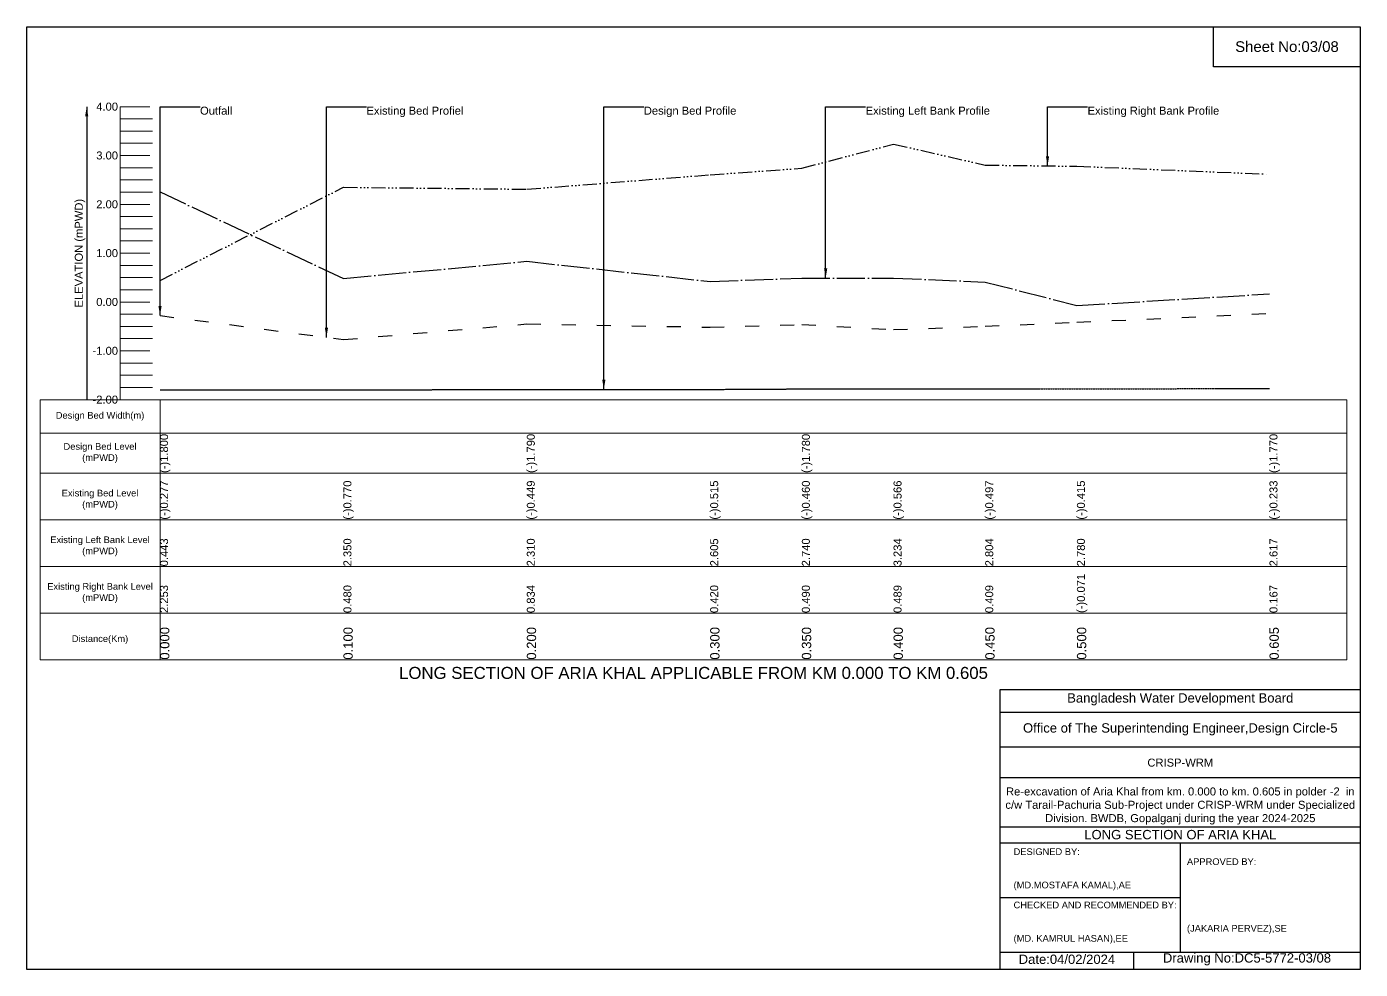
# Model space of a CAD drawing. Header units: inches. Extents: x 91000 to 188000, y -5751 to 7560.
# Drawn here: x 120000 to 128000, y -5656 to 0 of the extents above; entities that cross this region are included whole.
import ezdxf

# ---------------------------------------------------------------- set-up
doc = ezdxf.new("R2010")
doc.units = ezdxf.units.IN
doc.header["$LTSCALE"] = 7
doc.header["$MEASUREMENT"] = 0
for name, pattern in [('ACAD_ISO03W100', [30, 12, -18]), ('ACAD_ISO04W100', [30, 24, -3, 0, -3]), ('ACAD_ISO14W100', [24, 12, -3, 0, -3, 0, -3, 0, -3]), ('CENTER', [2, 1.25, -0.25, 0.25, -0.25])]:
    doc.linetypes.add(name, pattern=pattern)
for name, color, linetype, lineweight in [('Design Bed Level Long Section', 7, 'CENTER', 25), ('Existing Bed Level for Long Section', 7, 'ACAD_ISO03W100', 25), ('Existing Left Bank of Long section', 7, 'ACAD_ISO04W100', 25), ('Existing Right Bank of Long Section', 7, 'ACAD_ISO14W100', 25), ('Long Section Border', 7, 'Continuous', 9), ('Long Section Labels', 7, 'Continuous', 9), ('Vscale for Long Section', 7, 'Continuous', 9)]:
    doc.layers.add(name, color=color, linetype=linetype, lineweight=lineweight)
doc.styles.get("Standard").update_dxf_attribs({"font": 'arial.ttf'})
doc.dimstyles.get("Standard").update_dxf_attribs({"dimtxt": 0.18, "dimasz": 0.18, "dimexe": 0.18, "dimexo": 0.0625, "dimgap": 0.09, "dimtad": 0, "dimtih": 1, "dimtoh": 1, "dimdec": 4, "dimzin": 0, "dimdsep": 46, "dimtxsty": 'Standard', "dimcen": 0.09, "dimadec": 0, "dimazin": 0, "dimtfac": 1, "dimtdec": 4, "dimtofl": 0, "dimtmove": 0, "dimatfit": 3, "dimfxl": 1, "dimtolj": 1, "dimtzin": 0, "dimarcsym": 0})

msp = doc.modelspace()

# ---------------------------------------------------------------- linework, layer by layer
for points in [[(120000, 0), (128000, 0), (128000, -5656), (120000, -5656)], [(127120, 0), (128000, 0), (128000, -240), (127120, -240)]]:
    msp.add_lwpolyline(points, close=True)
for points in [[(125840, -5656), (125840, -3976), (128000, -3976)], [(125840, -4112), (128000, -4112)], [(125840, -4320), (128000, -4320)], [(125840, -4504), (128000, -4504)], [(125840, -4800), (128000, -4800)], [(125840, -4896), (128000, -4896)], [(126920, -4896), (126920, -5552)], [(125840, -5224), (126920, -5224)], [(125840, -5552), (128000, -5552)], [(126640, -5552), (126640, -5656)]]:
    msp.add_lwpolyline(points)
at = {"layer": 'Design Bed Level Long Section'}
msp.add_lwpolyline([(120800, -2179.4), (121900, -2179.4), (123000, -2176.5), (124100, -2176.5), (124650, -2173.5), (125200, -2173.5), (125750, -2173.5), (126300, -2173.5), (127455, -2170.6)], dxfattribs=at)
at = {"layer": 'Existing Bed Level for Long Section'}
msp.add_lwpolyline([(120800, -1733.2), (121900, -1877.6), (123000, -1783.6), (124100, -1802.9), (124650, -1786.8), (125200, -1817.8), (125750, -1797.6), (126300, -1773.6), (127455, -1720.3)], dxfattribs=at)
at = {"layer": 'Existing Left Bank of Long section'}
msp.add_lwpolyline([(120800, -991.9), (121900, -1511.4), (123000, -1407.6), (124100, -1528.9), (124650, -1508.4), (125200, -1508.7), (125750, -1532.2), (126300, -1672.8), (127455, -1603.1)], dxfattribs=at)
at = {"layer": 'Existing Right Bank of Long Section'}
msp.add_lwpolyline([(120800, -1522.2), (121900, -963.5), (123000, -975.2), (124100, -888.7), (124650, -849.2), (125200, -704.4), (125750, -830.4), (126300, -837.5), (127455, -885.2)], dxfattribs=at)
at = {"layer": 'Long Section Border'}
msp.add_lwpolyline([(120080, -2238), (127920, -2238), (127920, -3798), (120080, -3798)], close=True, dxfattribs=at)
for points in [[(120800, -2238), (120800, -3798)], [(120080, -2438), (127920, -2438)], [(120080, -2678), (127920, -2678)], [(120080, -2958), (127920, -2958)], [(120080, -3238), (127920, -3238)], [(120080, -3518), (127920, -3518)]]:
    msp.add_lwpolyline(points, dxfattribs=at)
at = {"layer": 'Vscale for Long Section'}
for points in [[(120560, -2238), (120560, -1945), (120560, -1652), (120560, -1359), (120560, -1066), (120560, -773), (120560, -480)], [(120560, -480), (120738.2, -480)], [(120560, -553.2), (120754.2, -553.2)], [(120560, -626.5), (120754.2, -626.5)], [(120560, -699.8), (120754.2, -699.8)], [(120560, -773), (120738.2, -773)], [(120560, -846.2), (120754.2, -846.2)], [(120560, -919.5), (120754.2, -919.5)], [(120560, -992.8), (120754.2, -992.8)], [(120560, -1066), (120738.2, -1066)], [(120560, -1139.2), (120754.2, -1139.2)], [(120560, -1212.5), (120754.2, -1212.5)], [(120560, -1285.8), (120754.2, -1285.8)], [(120560, -1359), (120738.2, -1359)], [(120560, -1432.2), (120754.2, -1432.2)], [(120560, -1505.5), (120754.2, -1505.5)], [(120560, -1578.8), (120754.2, -1578.8)], [(120560, -1652), (120738.2, -1652)], [(120560, -1725.2), (120754.2, -1725.2)], [(120560, -1798.5), (120754.2, -1798.5)], [(120560, -1871.8), (120754.2, -1871.8)], [(120560, -1945), (120738.2, -1945)], [(120560, -2018.2), (120754.2, -2018.2)], [(120560, -2091.5), (120754.2, -2091.5)], [(120560, -2164.8), (120754.2, -2164.8)], [(120560, -2238), (120738.2, -2238)]]:
    msp.add_lwpolyline(points, dxfattribs=at)

# ---------------------------------------------------------------- texts
at = {"attachment_point": 5}
for s, insert, char_height in [('Sheet No:03/08', (127560, -120), 64), ('Bangladesh Water Development Board', (126920, -4036), 56), ('Office of The Superintending Engineer,Design Circle-5', (126920, -4216), 56)]:
    msp.add_mtext(s, dxfattribs=dict(at, insert=insert, char_height=char_height))
for s, insert, char_height, width, attachment_point in [('CRISP-WRM', (126920, -4416), 48, 2240, 5), ('Re-excavation of Aria Khal from km. 0.000 to km. 0.605 in polder -2  in c/w Tarail-Pachuria Sub-Project under CRISP-WRM under Specialized Division. BWDB, Gopalganj during the year 2024-2025', (126920, -4676), 48, 2160, 5), ('LONG SECTION OF ARIA KHAL', (126920, -4848), 56, 2240, 5), ('DESIGNED BY:^J^J^J(MD.MOSTAFA KAMAL),AE', (125920, -5056), 40, 1120, 4), ('APPROVED BY:^J^J^J^J^J^J(JAKARIA PERVEZ),SE', (126960, -5216), 40, 1120, 4), ('CHECKED AND RECOMMENDED BY:^J^J^J(MD. KAMRUL HASAN),EE', (125920, -5376), 40, 1120, 4), ('Date:04/02/2024', (126240, -5596), 56, 1120, 5), ('Drawing No:DC5-5772-03/08', (127320, -5596), 56, 1760, 5)]:
    msp.add_mtext(s, dxfattribs=dict(insert=insert, char_height=char_height, width=width, attachment_point=attachment_point))
at = {"layer": 'Long Section Border', "attachment_point": 5}
for s, insert, char_height in [('Design Bed Width(m)', (120440, -2338), 40), ('Design Bed Level^J(mPWD)', (120440, -2558), 40), ('Existing Bed Level^J(mPWD)', (120440, -2838), 40), ('Existing Left Bank Level^J(mPWD)', (120440, -3118), 40), ('Existing Right Bank Level^J(mPWD)', (120440, -3398), 40), ('Distance(Km)', (120440, -3678), 40), ('LONG SECTION OF ARIA KHAL APPLICABLE FROM KM 0.000 TO KM 0.605', (124000, -3878), 72)]:
    msp.add_mtext(s, dxfattribs=dict(at, insert=insert, char_height=char_height))
at = {"layer": 'Long Section Labels', "char_height": 48, "attachment_point": 1}
for s, insert in [('Outfall', (121040, -480)), ('Existing Bed Profiel', (122038.2, -480)), ('Design Bed Profile', (123702, -480)), ('Existing Left Bank Profile', (125032.8, -480)), ('Existing Right Bank Profile', (126363.7, -480))]:
    msp.add_mtext(s, dxfattribs=dict(at, insert=insert))
at = {"layer": 'Vscale for Long Section', "char_height": 48, "attachment_point": 6}
for s, insert in [('4.00', (120547.9, -480)), ('3.00', (120547.9, -773)), ('2.00', (120547.9, -1066)), ('1.00', (120547.9, -1359)), ('0.00', (120547.9, -1652)), ('-1.00', (120547.9, -1945)), ('-2.00', (120547.9, -2238))]:
    msp.add_mtext(s, dxfattribs=dict(at, insert=insert))
at = {"layer": 'Vscale for Long Section', "rotation": 90}
for s, insert, char_height, attachment_point in [('ELEVATION (mPWD)', (120320, -1359), 48, 5), ('(-)1.800', (120800, -2678), 48, 1), ('(-)1.800', (120800, -2678), 48, 1), ('(-)1.790', (123000, -2678), 48, 1), ('(-)1.790', (123000, -2678), 48, 1), ('(-)1.780', (124650, -2678), 48, 1), ('(-)1.780', (124650, -2678), 48, 1), ('(-)1.780', (124650, -2678), 48, 1), ('(-)1.780', (124650, -2678), 48, 1), ('(-)1.770', (127455, -2678), 48, 1), ('(-)0.277', (120800, -2958), 48, 1), ('(-)0.770', (121900, -2958), 48, 1), ('(-)0.449', (123000, -2958), 48, 1), ('(-)0.515', (124100, -2958), 48, 1), ('(-)0.460', (124650, -2958), 48, 1), ('(-)0.566', (125200, -2958), 48, 1), ('(-)0.497', (125750, -2958), 48, 1), ('(-)0.415', (126300, -2958), 48, 1), ('(-)0.233', (127455, -2958), 48, 1), ('0.443', (120800, -3238), 48, 1), ('2.350', (121900, -3238), 48, 1), ('2.310', (123000, -3238), 48, 1), ('2.605', (124100, -3238), 48, 1), ('2.740', (124650, -3238), 48, 1), ('3.234', (125200, -3238), 48, 1), ('2.804', (125750, -3238), 48, 1), ('2.780', (126300, -3238), 48, 1), ('2.617', (127455, -3238), 48, 1), ('2.253', (120800, -3518), 48, 1), ('0.480', (121900, -3518), 48, 1), ('0.834', (123000, -3518), 48, 1), ('0.420', (124100, -3518), 48, 1), ('0.490', (124650, -3518), 48, 1), ('0.489', (125200, -3518), 48, 1), ('0.409', (125750, -3518), 48, 1), ('(-)0.071', (126300, -3518), 48, 1), ('0.167', (127455, -3518), 48, 1), ('0.000', (120800, -3798), 56, 1), ('0.100', (121900, -3798), 56, 1), ('0.200', (123000, -3798), 56, 1), ('0.300', (124100, -3798), 56, 1), ('0.350', (124650, -3798), 56, 1), ('0.400', (125200, -3798), 56, 1), ('0.450', (125750, -3798), 56, 1), ('0.500', (126300, -3798), 56, 1), ('0.605', (127455, -3798), 56, 1)]:
    msp.add_mtext(s, dxfattribs=dict(at, insert=insert, char_height=char_height, attachment_point=attachment_point))

# ---------------------------------------------------------------- leaders
at = {"layer": 'Long Section Labels', "annotation_type": 0, "has_hookline": 1, "hookline_direction": 0}
for points, text_width in [([(120800, -1733.2), (120800, -480), (121039.9, -480)], 185.8), ([(121798.2, -1864.2), (121798.2, -480), (122038.1, -480)], 571.4), ([(123462, -2176.5), (123462, -480), (123701.9, -480)], 547.4), ([(124792.8, -1508.5), (124792.8, -480), (125032.7, -480)], 737.4), ([(126123.7, -835.2), (126123.7, -480), (126363.7, -480)], 782)]:
    msp.add_leader(points, dimstyle='Standard', override={"dimasz": 57.6}, dxfattribs=dict(at, text_width=text_width))
at = {"layer": 'Vscale for Long Section'}
msp.add_leader([(120360, -480), (120360, -2238)], dimstyle='Standard', override={"dimasz": 57.6}, dxfattribs=at)

doc.saveas('drawing.dxf')
